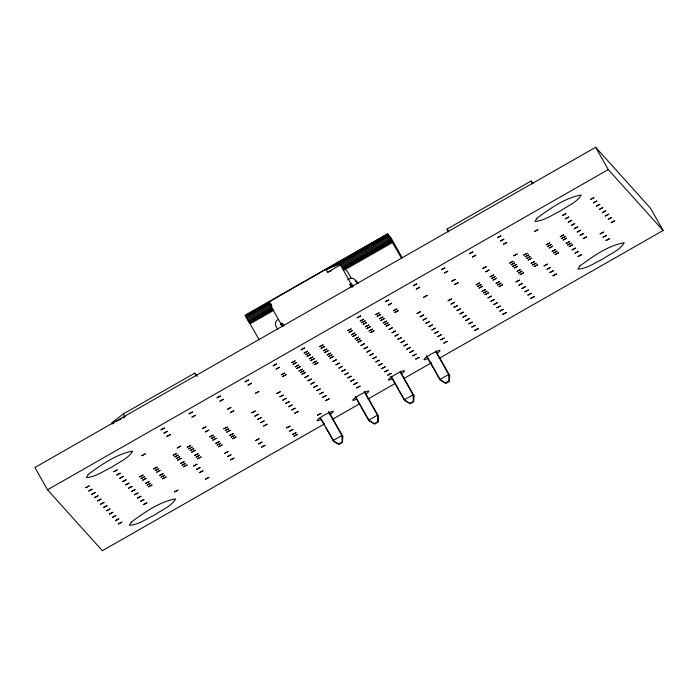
<?xml version="1.0" encoding="UTF-8"?>
<svg xmlns="http://www.w3.org/2000/svg" width="698" height="698" viewBox="0 0 698 698"><rect width="100%" height="100%" fill="white"/><g stroke="black" fill="none" stroke-linecap="round" stroke-linejoin="round"><path stroke-width="1.05" d="M320.138 417.849L333.923 441.607L338.992 444.434L342.491 442.427L342.823 436.52L328.906 411.925M355.212 396.577L368.588 420.222L374.599 424.096L378.107 422.098L378.438 416.183L364.522 391.587M390.819 376.239L404.203 399.893L410.206 403.767L413.713 401.769L414.045 395.853L400.129 371.257M426.426 355.91L439.81 379.555L445.813 383.429L449.32 381.431L449.652 375.524L435.735 350.92M111.889 422.718L123.354 413.888L194.646 373.177L197.342 376.17M123.293 417.936L124.925 416.68L123.354 413.888M259.211 339.778L245.111 315.269L387.573 233.926L390.915 237.634L402.24 257.832M245.234 315.557L387.573 233.926M245.504 316.089L270.972 301.545M326.62 269.768L387.931 234.755L387.66 234.223M245.897 316.84L269.48 303.368M334.569 266.208L388.332 235.505L387.931 234.755M246.403 317.747L270.929 303.743M338.844 264.97L388.83 236.421L388.332 235.505M327.58 272.29L340.397 264.97L341.75 266.47L340.17 263.687L326.001 269.498L327.58 272.29L331.358 270.737M246.97 318.768L271.496 304.764M341.296 264.9L389.397 237.433L388.83 236.421M247.563 319.815L272.089 305.811M341.889 265.947L389.999 238.48L401.638 258.443M248.156 320.818L271.731 307.356M342.474 266.959L390.583 239.484M248.689 321.717L272.264 308.254M343.015 267.858L391.116 240.382M249.134 322.45L272.717 308.978M343.46 268.582L391.561 241.115M249.456 322.956L273.04 309.493M343.782 269.096L391.892 241.63M249.648 323.218L273.223 309.746M344.917 268.817L392.075 241.883M250.163 323.793L273.747 310.322M344.489 269.925L392.59 242.459M347.595 279.785L349.087 278.93A5.052 5.008 -42 0 1 355.945 280.788L357.481 283.501M271.461 305.244L268.721 302.208L280.945 323.802L281.992 323.2L283.894 325.312M351.068 287.21L349.986 284.374L351.033 283.772L353.083 286.049M448.578 231.902L446.982 229.084L531.099 181.052L533.115 183.295M282.219 323.567L280.875 324.334L282.865 326.699M438.99 358.475L663.1 230.506L650.492 208.213L595.656 147.287L34.9 467.494L47.508 489.787L102.344 550.713L324.57 423.817M112.108 423.991L113.94 422.953M116.688 421.383L121.269 418.765M123.092 417.718L124.925 416.68M47.508 489.787L608.263 169.579L663.1 230.506M332.135 419.498L359.557 403.837M368.064 398.977L395.487 383.315M404.002 378.456L431.425 362.794M342.823 436.52L341.889 435.473L332.981 440.56L338.617 444.024L342.125 442.017L341.889 435.473L328.505 411.82M378.438 416.183L377.496 415.144L368.588 420.222L374.224 423.686L377.731 421.688L377.496 415.144L364.112 391.491M414.045 395.853L413.103 394.806L404.203 399.893L409.839 403.357L413.338 401.35L413.103 394.806L400.259 372.104M449.652 375.524L448.709 374.477L439.81 379.555L445.446 383.019L448.945 381.021L448.709 374.477L435.866 351.766M351.783 283.85L350.352 284.662L352.429 286.965M446.982 229.084L448.334 230.584M340.17 263.687L347.709 272.063L351.426 278.633M349.986 284.374L351.888 286.494M280.945 323.802L282.995 326.079M281.992 323.2L283.868 325.582M351.077 283.658L352.909 286.887M389.397 237.433L389.999 238.48M595.656 147.287L608.263 169.579M531.099 181.052L532.687 183.871M426.836 356.006L440.752 380.602M340.397 264.97L351.033 283.772M391.22 376.335L398.183 388.638M399.256 390.531L405.137 400.94M355.614 396.673L369.53 421.269M282.289 325.983L280.989 323.68M277.577 329.133L276.042 326.42A5.052 5.008 -42 0 1 277.961 319.553M321.08 418.896L324.823 425.518M325.896 427.412L333.923 441.607M194.646 373.177L196.243 375.995M320.984 419.568A9.24 1.239 -29.5 0 1 318.899 418.617A9.24 1.239 -29.5 0 1 331.018 411.837A9.24 1.239 -29.5 0 1 329.918 414.568M356.591 399.23A9.24 1.239 -29.5 0 1 354.505 398.288A9.24 1.239 -29.5 0 1 366.625 391.499A9.24 1.239 -29.5 0 1 365.525 394.23M392.197 378.901A9.24 1.239 -29.5 0 1 390.112 377.95A9.24 1.239 -29.5 0 1 402.231 371.17A9.24 1.239 -29.5 0 1 401.132 373.901M427.804 358.571A9.24 1.239 -29.5 0 1 425.719 357.62A9.24 1.239 -29.5 0 1 437.838 350.832A9.24 1.239 -29.5 0 1 436.739 353.563M354.994 280.744A5.052 5.008 -42 0 1 358.022 283.091M356.032 281.896A5.052 5.008 -42 0 1 358.275 283.205M88.245 474.439L86.369 477.572C95.748 477.039 103.67 470.88 111.959 467.067C118.869 462.015 128.231 458.848 132.655 451.135C116.138 454.119 101.594 464.632 88.245 474.439M85.767 487.728L89.187 485.93L85.767 487.728M88.733 491.017L92.145 489.228L88.733 491.017M91.7 494.315L95.111 492.518L91.7 494.315M94.658 497.604L98.078 495.816L94.658 497.604M113.809 471.717L117.22 469.92L113.809 471.717M97.624 500.894L101.044 499.105L97.624 500.894M116.767 475.006L120.187 473.218L116.767 475.006M100.591 504.192L104.002 502.394L100.591 504.192M119.733 478.296L123.153 476.507L119.733 478.296M103.557 507.481L106.969 505.692L103.557 507.481M122.7 481.594L126.111 479.805L122.7 481.594M106.515 510.779L109.935 508.982L106.515 510.779M141.842 455.707L145.263 453.909L141.842 455.707M125.666 484.883L129.078 483.095L125.666 484.883M109.481 514.068L112.902 512.28L109.481 514.068M160.985 429.811L164.405 428.022L160.985 429.811M128.624 488.181L132.044 486.384L128.624 488.181M112.448 517.366L115.859 515.569L112.448 517.366M163.951 433.109L167.372 431.312L163.951 433.109M139.679 476.882L143.099 475.085L139.679 476.882M131.59 491.471L135.011 489.682L131.59 491.471M115.414 520.656L118.826 518.867L115.414 520.656M141.162 478.531L144.582 476.734L141.162 478.531M166.918 436.398L170.329 434.61L166.918 436.398M142.645 480.172L146.065 478.383L142.645 480.172M134.557 494.769L137.968 492.971L134.557 494.769M118.372 523.954L121.792 522.156L118.372 523.954M153.7 468.873L157.12 467.084L153.7 468.873M145.612 483.47L149.023 481.672L145.612 483.47M137.523 498.058L140.935 496.269L137.523 498.058M189.027 413.801L192.439 412.012L189.027 413.801M155.183 470.522L158.603 468.733L155.183 470.522M147.095 485.119L150.506 483.321L147.095 485.119M156.666 472.171L160.078 470.373L156.666 472.171M148.578 486.759L151.989 484.97L148.578 486.759M140.481 501.356L143.901 499.559L140.481 501.356M191.994 417.099L195.405 415.301L191.994 417.099M131.224 522.191L129.348 525.324C138.728 524.791 146.65 518.631 154.939 514.819C161.849 509.767 171.211 506.6 175.643 498.887C159.127 501.871 144.573 512.384 131.224 522.191M159.633 475.46L163.044 473.672L159.633 475.46M177.292 447.924L180.712 446.135L177.292 447.924M143.448 504.645L146.868 502.857L143.448 504.645M173.244 455.218L176.664 453.43L173.244 455.218M161.107 477.109L164.527 475.321L161.107 477.109M174.727 456.867L178.147 455.079L174.727 456.867M162.59 478.758L166.011 476.961L162.59 478.758M176.21 458.516L179.63 456.719L176.21 458.516M177.693 460.165L181.114 458.368L177.693 460.165M187.265 447.217L190.685 445.42L187.265 447.217M217.061 397.79L220.481 396.002L217.061 397.79M188.748 448.866L192.168 447.069L188.748 448.866M180.66 463.455L184.071 461.666L180.66 463.455M202.368 428.624L205.779 426.827L202.368 428.624M190.231 450.507L193.643 448.718L190.231 450.507M220.027 401.088L223.447 399.291L220.027 401.088M182.143 465.104L185.555 463.306L182.143 465.104M191.714 452.156L195.126 450.367L191.714 452.156M183.618 466.744L187.038 464.955L183.618 466.744M205.325 431.914L208.746 430.125L205.325 431.914M194.672 455.454L198.092 453.656L194.672 455.454M174.448 491.933L177.868 490.136L174.448 491.933M196.155 457.094L199.576 455.305L196.155 457.094M209.775 436.852L213.195 435.063L209.775 436.852M197.639 458.743L201.059 456.954L197.639 458.743M227.435 409.316L230.855 407.527L227.435 409.316M193.599 466.037L197.011 464.249L193.599 466.037M245.103 381.78L248.514 379.991L245.103 381.78M211.258 438.501L214.67 436.712L211.258 438.501M212.742 440.15L216.153 438.353L212.742 440.15M230.401 412.614L233.821 410.817L230.401 412.614M196.557 469.335L199.977 467.538L196.557 469.335M248.069 385.078L251.481 383.281L248.069 385.078M223.796 428.851L227.208 427.054L223.796 428.851M215.708 443.439L219.12 441.651L215.708 443.439M199.523 472.625L202.944 470.836L199.523 472.625M225.28 430.5L228.691 428.703L225.28 430.5M217.183 445.088L220.603 443.3L217.183 445.088M226.763 432.141L230.174 430.352L226.763 432.141M218.666 446.737L222.086 444.94L218.666 446.737M229.721 435.439L233.141 433.641L229.721 435.439M255.477 393.306L258.888 391.517L255.477 393.306M273.136 365.769L276.556 363.981L273.136 365.769M205.448 479.212L208.868 477.423L205.448 479.212M231.204 437.088L234.624 435.29L231.204 437.088M232.687 438.728L236.107 436.939L232.687 438.728M224.599 453.325L228.01 451.527L224.599 453.325M276.103 369.067L279.523 367.27L276.103 369.067M251.83 412.841L255.25 411.043L251.83 412.841M227.557 456.614L230.977 454.826L227.557 456.614M254.796 416.13L258.216 414.342L254.796 416.13M281.294 374.826L284.705 373.037L281.294 374.826M230.523 459.912L233.943 458.115L230.523 459.912M282.769 376.475L286.189 374.678L282.769 376.475M291.607 362.707L295.018 360.91L291.607 362.707M257.763 419.428L261.174 417.631L257.763 419.428M301.178 349.759L304.59 347.97L301.178 349.759M293.09 364.356L296.502 362.559L293.09 364.356M276.905 393.532L280.326 391.744L276.905 393.532M260.72 422.718L264.141 420.929L260.72 422.718M295.306 366.825L298.727 365.028L295.306 366.825M304.145 353.057L307.556 351.26L304.145 353.057M296.79 368.465L300.21 366.677L296.79 368.465M279.872 396.83L283.283 395.033L279.872 396.83M305.619 354.697L309.04 352.909L305.619 354.697M263.687 426.016L267.107 424.218L263.687 426.016M255.599 440.604L259.019 438.815L255.599 440.604M307.103 356.346L310.523 354.558L307.103 356.346M299.014 370.943L302.435 369.146L299.014 370.943M282.83 400.12L286.25 398.331L282.83 400.12M300.498 372.584L303.909 370.795L300.498 372.584M309.327 358.816L312.748 357.027L309.327 358.816M258.565 443.902L261.977 442.104L258.565 443.902M301.981 374.233L305.392 372.444L301.981 374.233M310.811 360.465L314.231 358.667L310.811 360.465M319.64 346.697L323.061 344.899L319.64 346.697M285.796 403.418L289.216 401.62L285.796 403.418M261.523 447.191L264.943 445.403L261.523 447.191M321.124 348.346L324.544 346.548L321.124 348.346M313.036 362.934L316.447 361.145L313.036 362.934M304.939 377.522L308.359 375.733L304.939 377.522M288.763 406.707L292.183 404.919L288.763 406.707M314.519 364.583L317.93 362.786L314.519 364.583M323.349 350.815L326.76 349.017L323.349 350.815M307.905 380.82L311.325 379.023L307.905 380.82M324.832 352.455L328.243 350.666L324.832 352.455M291.729 410.005L295.141 408.208L291.729 410.005M327.048 354.924L330.468 353.136L327.048 354.924M310.872 384.109L314.292 382.321L310.872 384.109M328.531 356.573L331.951 354.785L328.531 356.573M294.687 413.295L298.107 411.506L294.687 413.295M286.599 427.891L290.019 426.094L286.599 427.891M330.014 358.222L333.435 356.434L330.014 358.222M347.683 330.686L351.094 328.889L347.683 330.686M313.838 387.407L317.25 385.61L313.838 387.407M357.254 317.738L360.665 315.95L357.254 317.738M289.565 431.181L292.977 429.392L289.565 431.181M349.157 332.335L352.577 330.538L349.157 332.335M332.981 361.512L336.401 359.723L332.981 361.512M316.796 390.697L320.216 388.908L316.796 390.697M351.382 334.804L354.802 333.007L351.382 334.804M360.212 321.036L363.632 319.239L360.212 321.036M292.532 434.47L295.943 432.681L292.532 434.47M335.947 364.81L339.359 363.012L335.947 364.81M352.865 336.445L356.285 334.656L352.865 336.445M361.695 322.677L365.115 320.888L361.695 322.677M294.015 436.119L297.427 434.331L294.015 436.119M319.763 393.995L323.183 392.197L319.763 393.995M363.178 324.326L366.598 322.537L363.178 324.326M355.09 338.914L358.51 337.125L355.09 338.914M338.905 368.099L342.325 366.31L338.905 368.099M356.573 340.563L359.985 338.774L356.573 340.563M322.729 397.284L326.141 395.496L322.729 397.284M365.403 326.795L368.823 325.006L365.403 326.795M358.057 342.212L361.468 340.415L358.057 342.212M366.886 328.444L370.298 326.647L366.886 328.444M375.716 314.676L379.136 312.879L375.716 314.676M341.872 371.397L345.292 369.6L341.872 371.397M325.696 400.582L329.107 398.785L325.696 400.582M385.287 301.728L388.707 299.939L385.287 301.728M317.599 415.17L321.019 413.382L317.599 415.17M377.199 316.325L380.619 314.528L377.199 316.325M369.111 330.913L372.523 329.124L369.111 330.913M361.014 345.501L364.435 343.713L361.014 345.501M344.838 374.686L348.25 372.898L344.838 374.686M370.594 332.562L374.006 330.765L370.594 332.562M379.424 318.794L382.836 316.997L379.424 318.794M388.254 305.026L391.674 303.229L388.254 305.026M380.907 320.434L384.319 318.646L380.907 320.434M363.981 348.799L367.401 347.002L363.981 348.799M347.805 377.984L351.216 376.187L347.805 377.984M383.123 322.904L386.544 321.115L383.123 322.904M366.947 352.089L370.359 350.3L366.947 352.089M384.607 324.553L388.027 322.764L384.607 324.553M350.762 381.274L354.183 379.485L350.762 381.274M393.445 310.785L396.857 308.996L393.445 310.785M386.09 326.202L389.51 324.404L386.09 326.202M394.92 312.434L398.34 310.636L394.92 312.434M369.914 355.387L373.325 353.589L369.914 355.387M353.729 384.572L357.149 382.774L353.729 384.572M413.329 285.718L416.741 283.929L413.329 285.718M389.056 329.491L392.468 327.702L389.056 329.491M372.872 358.676L376.292 356.887L372.872 358.676M356.695 387.861L360.107 386.073L356.695 387.861M416.287 289.016L419.707 287.218L416.287 289.016M392.023 332.789L395.434 330.992L392.023 332.789M375.838 361.974L379.258 360.177L375.838 361.974M394.981 336.078L398.401 334.29L394.981 336.078M378.805 365.263L382.216 363.475L378.805 365.263M397.947 339.376L401.367 337.579L397.947 339.376M423.703 297.243L427.115 295.455L423.703 297.243M381.771 368.561L385.183 366.764L381.771 368.561M441.363 269.707L444.783 267.919L441.363 269.707M417.09 313.481L420.51 311.692L417.09 313.481M400.914 342.666L404.325 340.877L400.914 342.666M384.729 371.851L388.149 370.062L384.729 371.851M444.329 273.005L447.741 271.208L444.329 273.005M420.056 316.779L423.477 314.981L420.056 316.779M403.88 345.964L407.292 344.166L403.88 345.964M387.695 375.14L391.116 373.351L387.695 375.14M423.023 320.068L426.434 318.279L423.023 320.068M406.838 349.253L410.258 347.464L406.838 349.253M425.989 323.366L429.401 321.569L425.989 323.366M451.737 281.233L455.157 279.444L451.737 281.233M409.805 352.551L413.225 350.754L409.805 352.551M469.405 253.697L472.816 251.908L469.405 253.697M428.947 326.655L432.367 324.867L428.947 326.655M454.703 284.531L458.124 282.734L454.703 284.531M412.771 355.84L416.183 354.052L412.771 355.84M472.363 256.995L475.783 255.198L472.363 256.995M448.099 300.768L451.51 298.971L448.099 300.768M431.914 329.953L435.334 328.156L431.914 329.953M415.738 359.13L419.149 357.341L415.738 359.13M451.056 304.058L454.477 302.269L451.056 304.058M434.88 333.243L438.292 331.454L434.88 333.243M454.023 307.356L457.443 305.558L454.023 307.356M437.847 336.541L441.258 334.743L437.847 336.541M497.438 237.686L500.859 235.898L497.438 237.686M456.989 310.645L460.401 308.856L456.989 310.645M482.737 268.521L486.157 266.723L482.737 268.521M440.804 339.83L444.225 338.041L440.804 339.83M500.405 240.984L503.816 239.187L500.405 240.984M476.132 284.758L479.552 282.96L476.132 284.758M459.956 313.943L463.367 312.146L459.956 313.943M485.703 271.81L489.124 270.021L485.703 271.81M477.615 286.407L481.035 284.61L477.615 286.407M443.771 343.119L447.191 341.331L443.771 343.119M503.371 244.274L506.783 242.485L503.371 244.274M479.098 288.047L482.51 286.259L479.098 288.047M462.914 317.232L466.334 315.444L462.914 317.232M490.153 276.748L493.565 274.96L490.153 276.748M482.065 291.345L485.476 289.548L482.065 291.345M465.88 320.53L469.3 318.733L465.88 320.53M491.636 278.397L495.048 276.609L491.636 278.397M483.54 292.986L486.96 291.197L483.54 292.986M493.12 280.046L496.531 278.249L493.12 280.046M485.023 294.635L488.443 292.846L485.023 294.635M468.847 323.82L472.258 322.031L468.847 323.82M496.077 283.336L499.498 281.547L496.077 283.336M487.989 297.933L491.409 296.135L487.989 297.933M513.745 255.8L517.157 254.011L513.745 255.8M509.697 263.094L513.117 261.305L509.697 263.094M536.849 218.273L534.973 221.397C544.353 220.873 552.275 214.714 560.564 210.901C567.474 205.849 576.827 202.682 581.26 194.969C564.743 197.953 550.19 208.466 536.849 218.273M471.813 327.109L475.225 325.32L471.813 327.109M497.561 284.985L500.981 283.187L497.561 284.985M511.18 264.743L514.601 262.954L511.18 264.743M499.044 286.634L502.464 284.836L499.044 286.634M490.956 301.222L494.367 299.433L490.956 301.222M512.664 266.392L516.075 264.594L512.664 266.392M474.771 330.407L478.191 328.61L474.771 330.407M534.371 231.561L537.783 229.764L534.371 231.561M514.147 268.041L517.558 266.243L514.147 268.041M493.922 304.52L497.334 302.723L493.922 304.52M523.718 255.093L527.13 253.295L523.718 255.093M525.201 256.742L528.613 254.945L525.201 256.742M517.105 271.33L520.525 269.541L517.105 271.33M496.88 307.809L500.3 306.021L496.88 307.809M526.685 258.382L530.096 256.594L526.685 258.382M518.588 272.979L522.008 271.182L518.588 272.979M528.159 260.031L531.579 258.243L528.159 260.031M520.071 274.619L523.491 272.831L520.071 274.619M516.031 281.922L519.443 280.125L516.031 281.922M499.847 311.099L503.267 309.31L499.847 311.099M531.126 263.321L534.546 261.532L531.126 263.321M518.989 285.212L522.409 283.423L518.989 285.212M502.813 314.397L506.225 312.599L502.813 314.397M532.609 264.97L536.029 263.181L532.609 264.97M562.405 215.542L565.825 213.754L562.405 215.542M546.229 244.728L549.64 242.939L546.229 244.728M534.092 266.619L537.504 264.821L534.092 266.619M521.956 288.51L525.376 286.712L521.956 288.51M547.712 246.377L551.123 244.588L547.712 246.377M565.371 218.84L568.791 217.043L565.371 218.84M549.195 248.026L552.607 246.228L549.195 248.026M524.922 291.799L528.334 290.01L524.922 291.799M568.338 222.13L571.749 220.341L568.338 222.13M560.25 236.727L563.661 234.929L560.25 236.727M552.153 251.315L555.573 249.526L552.153 251.315M544.065 265.912L547.485 264.114L544.065 265.912M561.724 238.376L565.144 236.578L561.724 238.376M527.88 295.088L531.3 293.3L527.88 295.088M553.636 252.964L557.056 251.167L553.636 252.964M571.304 225.428L574.716 223.63L571.304 225.428M563.207 240.016L566.628 238.227L563.207 240.016M555.119 254.613L558.54 252.816L555.119 254.613M547.031 269.201L550.443 267.413L547.031 269.201M530.846 298.386L534.267 296.589L530.846 298.386M590.447 199.532L593.858 197.743L590.447 199.532M574.262 228.717L577.682 226.929L574.262 228.717M566.174 243.314L569.594 241.517L566.174 243.314M549.989 272.499L553.409 270.702L549.989 272.499M567.657 244.954L571.069 243.166L567.657 244.954M593.413 202.83L596.825 201.033L593.413 202.83M577.229 232.015L580.649 230.218L577.229 232.015M569.14 246.603L572.552 244.815L569.14 246.603M552.956 275.789L556.376 274L552.956 275.789M596.371 206.119L599.791 204.331L596.371 206.119M580.195 235.305L583.607 233.516L580.195 235.305M572.098 249.901L575.518 248.104L572.098 249.901M599.338 209.417L602.758 207.62L599.338 209.417M583.153 238.603L586.573 236.805L583.153 238.603M575.065 253.191L578.485 251.402L575.065 253.191M602.304 212.707L605.716 210.918L602.304 212.707M578.031 256.489L581.451 254.691L578.031 256.489M605.271 216.005L608.682 214.207L605.271 216.005M579.829 266.025L577.953 269.158C587.332 268.625 595.254 262.465 603.543 258.653C610.453 253.601 619.807 250.434 624.239 242.721C607.722 245.705 593.178 256.218 579.829 266.025M608.228 219.294L611.649 217.506L608.228 219.294M600.14 233.891L603.561 232.094L600.14 233.891M611.195 222.592L614.615 220.795L611.195 222.592M603.107 237.18L606.518 235.392L603.107 237.18M606.065 240.478L609.485 238.681L606.065 240.478"/></g></svg>
